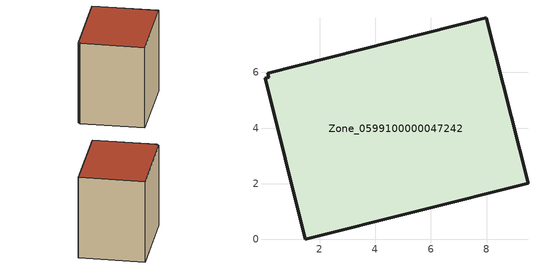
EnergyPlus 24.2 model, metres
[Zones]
Zone_0599100000047242
 floor ground (C_G): 9.49,2.01 1.49,0 0.04,5.78 0.17,5.82 0.14,5.97 7.99,7.97 z0
 wall outside (C_F): 9.49,2.01 7.99,7.97 0.14,5.97 0.17,5.82 0.04,5.78 1.49,0 9.49,2.01 z0:8.04
 roof outside (C_R): 1.49,0 9.49,2.01 7.99,7.97 0.14,5.97 0.17,5.82 0.04,5.78 z8.04
[BUILDING]
Pand.0599100000047242: North Axis=0; Terrain=City; Loads Convergence Tolerance Value=0.04; Temperature Convergence Tolerance Value=0.4; Solar Distribution=FullExterior; Maximum Number of Warmup Days=25; Minimum Number of Warmup Days=1
[Site:Location]
Rotterdam.The.Hague.AP_ZH_NLD Design_Conditions: Latitude=51.96; Longitude=4.45; Time Zone=1; Elevation=-4.5
[SITE:GROUNDTEMPERATURE:BUILDINGSURFACE]
18, 18, 18, 18, 18, 18, 18, 18, 18, 18, 18, 18
[MATERIAL] Thermal Absorptance=0.9; Solar Absorptance=0.7; Visible Absorptance=0.7
Name | Roughness | Thickness | Conductivity | Density | Specific Heat
G.TC.1965-1974 | MediumSmooth | 0.15 | 0.882353 | 540 | 1210
F.TC.1965-1974 | Rough | 0.3 | 0.697674 | 1920 | 840
R.TC.1965-1974 | MediumRough | 0.2 | 0.232558 | 1500 | 1000
[CONSTRUCTION]
C_G: G.TC.1965-1974
C_F: F.TC.1965-1974
C_R: R.TC.1965-1974
[ZONE]
Zone_0599100000047242: Type=1; Multiplier=1; Ceiling Height=Autocalculate; Volume=Autocalculate; Floor Area=autocalculate; Part of Total Floor Area=Yes
[ZONEINFILTRATION:DESIGNFLOWRATE]
Infil_Zone_0599100000047242: Zone or ZoneList or Space or SpaceList=Zone_0599100000047242; Schedule=AlwaysOn; Design Flow Rate Calculation Method=Flow/Area; Flow Rate per Floor Area=0.003; Constant Term Coefficient=1; Temperature Term Coefficient=0; Velocity Term Coefficient=0; Velocity Squared Term Coefficient=0
[HVACTEMPLATE:ZONE:IDEALLOADSAIRSYSTEM]
Zone_0599100000047242: Maximum Heating Supply Air Temperature=50; Minimum Cooling Supply Air Temperature=13; Maximum Heating Supply Air Humidity Ratio=0.0156; Minimum Cooling Supply Air Humidity Ratio=0.0077; Heating Limit=NoLimit; Cooling Limit=NoLimit; Dehumidification Control Type=ConstantSensibleHeatRatio; Cooling Sensible Heat Ratio=0.7; Dehumidification Setpoint=60; Humidification Control Type=None; Humidification Setpoint=30; Outdoor Air Method=None; Outdoor Air Flow Rate per Person=0.00944; Outdoor Air Flow Rate per Zone Floor Area=0; Outdoor Air Flow Rate per Zone=0; Demand Controlled Ventilation Type=None; Outdoor Air Economizer Type=NoEconomizer; Heat Recovery Type=None; Sensible Heat Recovery Effectiveness=0.7; Latent Heat Recovery Effectiveness=0.65
[ZONECONTROL:THERMOSTAT]
ThermostatControl_Zone_0599100000047242: Zone or ZoneList=Zone_0599100000047242; Control Type Schedule=DualSetpointControlType; Control 1=Thermostat_Zone_0599100000047242; Temperature Difference Between Cutout And Setpoint=0
[THERMOSTATSETPOINT:DUALSETPOINT]
Thermostat_Zone_0599100000047242: Heating Setpoint Temperature Schedule=HeatingSetpoint_Zone_0599100000047242; Cooling Setpoint Temperature Schedule=CoolingSetpoint_Zone_0599100000047242
[SCHEDULE:COMPACT]
HeatingSetpoint_Zone_0599100000047242: Through: 12/31, For: AllDays, Until: 24:00, 21
CoolingSetpoint_Zone_0599100000047242: Through: 12/31, For: AllDays, Until: 24:00, 24
DualSetpointControlType: Through: 12/31, For: AllDays, Until: 24:00, 4
AlwaysOn: Through: 12/31, For: AllDays, Until: 24:00, 1
